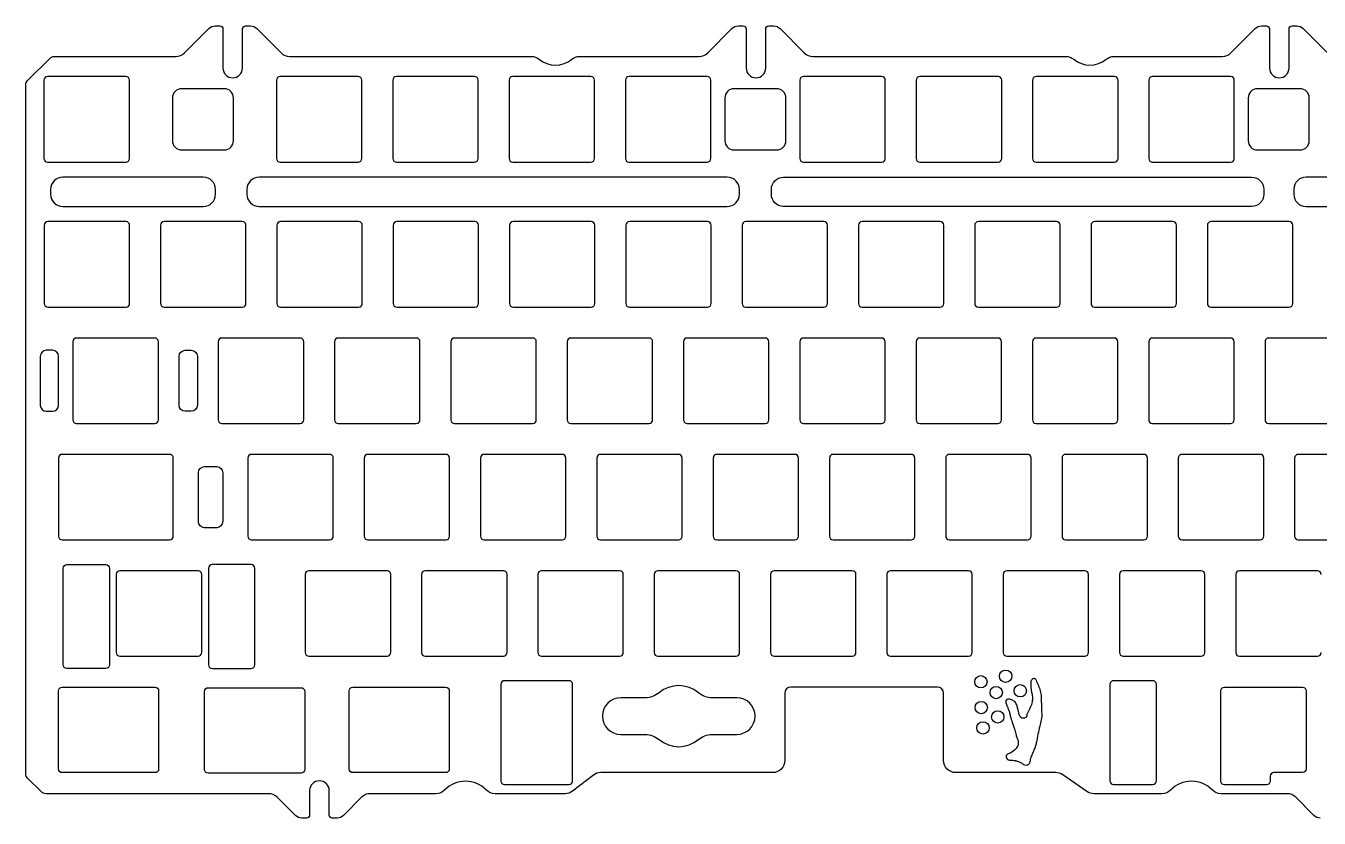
# Model space of a CAD drawing. Extents: x 825 to 1217, y 185 to 491.
# Drawn here: x 825.7 to 1037.5, y 185.4 to 315.1 of the extents above; entities that cross this region are included whole.
import ezdxf

# ---------------------------------------------------------------- set-up
doc = ezdxf.new("R2010")
doc.units = 0
doc.header["$MEASUREMENT"] = 0
doc.layers.get('0').update_dxf_attribs({"linetype": 'CONTINUOUS'})

msp = doc.modelspace()

# ---------------------------------------------------------------- linework, layer by layer
for points in [[(851.69, 310.69), (855.66, 314.66)], [(856.72, 315.1), (856.77, 315.1)], [(856.77, 315.1), (857.5, 315.1)], [(858, 314.6), (858, 308.2)], [(861.2, 308.2), (861.2, 314.6)], [(861.7, 315.1), (862.43, 315.1)], [(862.43, 315.1), (862.48, 315.1)], [(863.54, 314.66), (867.51, 310.69)], [(937.39, 310.69), (941.36, 314.66)], [(942.42, 315.1), (942.47, 315.1)], [(942.47, 315.1), (943.2, 315.1)], [(943.7, 314.6), (943.7, 308.2)], [(946.9, 308.2), (946.9, 314.6)], [(947.4, 315.1), (948.13, 315.1)], [(948.13, 315.1), (948.18, 315.1)], [(949.24, 314.66), (953.21, 310.69)], [(1023.09, 310.69), (1027.06, 314.66)], [(1028.12, 315.1), (1028.9, 315.1)], [(1029.4, 314.6), (1029.4, 308.2)], [(1032.6, 308.2), (1032.6, 314.6)], [(1033.1, 315.1), (1033.88, 315.1)], [(1034.94, 314.66), (1038.91, 310.69)], [(826.01, 306.14), (829.68, 309.81)], [(830.38, 310.1), (850.27, 310.1)], [(868.93, 310.1), (908.51, 310.1)], [(916.41, 310.1), (935.97, 310.1)], [(954.63, 310.1), (996.05, 310.1)], [(1003.95, 310.1), (1021.67, 310.1)], [(825.72, 192.66), (825.72, 305.44)], [(828.69, 306.2), (828.69, 293.4)], [(842.09, 306.8), (829.29, 306.8)], [(842.69, 293.4), (842.69, 306.2)], [(866.76, 306.2), (866.76, 293.4)], [(880.16, 306.8), (867.36, 306.8)], [(880.76, 293.4), (880.76, 306.2)], [(885.81, 306.2), (885.81, 293.4)], [(899.21, 306.8), (886.41, 306.8)], [(899.81, 293.4), (899.81, 306.2)], [(904.86, 306.2), (904.86, 293.4)], [(918.26, 306.8), (905.46, 306.8)], [(918.86, 293.4), (918.86, 306.2)], [(923.91, 306.2), (923.91, 293.4)], [(937.31, 306.8), (924.51, 306.8)], [(937.91, 293.4), (937.91, 306.2)], [(952.48, 306.2), (952.48, 293.4)], [(965.88, 306.8), (953.08, 306.8)], [(966.48, 293.4), (966.48, 306.2)], [(971.53, 306.2), (971.53, 293.4)], [(984.94, 306.8), (972.13, 306.8)], [(985.54, 293.4), (985.54, 306.2)], [(990.59, 306.2), (990.59, 293.4)], [(1003.99, 306.8), (991.19, 306.8)], [(1004.59, 293.4), (1004.59, 306.2)], [(1009.64, 306.2), (1009.64, 293.4)], [(1023.04, 306.8), (1010.24, 306.8)], [(1023.64, 293.4), (1023.64, 306.2)], [(849.72, 303.3), (849.72, 296.3)], [(858.22, 304.8), (851.22, 304.8)], [(859.72, 296.3), (859.72, 303.3)], [(940.2, 303.3), (940.2, 296.3)], [(948.7, 304.8), (941.7, 304.8)], [(950.2, 296.3), (950.2, 303.3)], [(1025.92, 303.3), (1025.92, 296.3)], [(1034.42, 304.8), (1027.42, 304.8)], [(1035.92, 296.3), (1035.92, 303.3)], [(851.22, 294.8), (858.22, 294.8)], [(941.7, 294.8), (948.7, 294.8)], [(1027.42, 294.8), (1034.42, 294.8)], [(829.29, 292.8), (842.09, 292.8)], [(867.36, 292.8), (880.16, 292.8)], [(886.41, 292.8), (899.21, 292.8)], [(905.46, 292.8), (918.26, 292.8)], [(924.51, 292.8), (937.31, 292.8)], [(953.08, 292.8), (965.88, 292.8)], [(972.13, 292.8), (984.94, 292.8)], [(991.19, 292.8), (1003.99, 292.8)], [(1010.24, 292.8), (1023.04, 292.8)], [(854.78, 290.33), (831.78, 290.33)], [(940.58, 290.33), (863.93, 290.33)], [(949.82, 290.33), (1026.47, 290.33)], [(1109.88, 290.33), (1035.38, 290.33)], [(829.78, 288.33), (829.78, 287.53)], [(856.78, 287.53), (856.78, 288.33)], [(861.93, 288.33), (861.93, 287.53)], [(942.58, 287.53), (942.58, 288.33)], [(947.82, 287.53), (947.82, 288.33)], [(1028.47, 288.33), (1028.47, 287.53)], [(1033.38, 288.33), (1033.38, 287.53)], [(831.78, 285.53), (854.78, 285.53)], [(863.93, 285.53), (940.58, 285.53)], [(1026.47, 285.53), (949.82, 285.53)], [(1035.38, 285.53), (1109.88, 285.53)], [(828.72, 282.45), (828.72, 269.65)], [(842.12, 283.05), (829.32, 283.05)], [(842.72, 269.65), (842.72, 282.45)], [(847.77, 282.45), (847.77, 269.65)], [(861.17, 283.05), (848.37, 283.05)], [(861.77, 269.65), (861.77, 282.45)], [(866.82, 282.45), (866.82, 269.65)], [(880.22, 283.05), (867.42, 283.05)], [(880.82, 269.65), (880.82, 282.45)], [(885.87, 282.45), (885.87, 269.65)], [(899.27, 283.05), (886.47, 283.05)], [(899.87, 269.65), (899.87, 282.45)], [(904.92, 282.45), (904.92, 269.65)], [(918.32, 283.05), (905.52, 283.05)], [(918.92, 269.65), (918.92, 282.45)], [(923.97, 282.45), (923.97, 269.65)], [(937.37, 283.05), (924.57, 283.05)], [(937.97, 269.65), (937.97, 282.45)], [(943.02, 282.45), (943.02, 269.65)], [(956.42, 283.05), (943.62, 283.05)], [(957.02, 269.65), (957.02, 282.45)], [(962.07, 282.45), (962.07, 269.65)], [(975.47, 283.05), (962.67, 283.05)], [(976.07, 269.65), (976.07, 282.45)], [(981.12, 282.45), (981.12, 269.65)], [(994.52, 283.05), (981.72, 283.05)], [(995.12, 269.65), (995.12, 282.45)], [(1000.17, 282.45), (1000.17, 269.65)], [(1013.57, 283.05), (1000.77, 283.05)], [(1014.17, 269.65), (1014.17, 282.45)], [(1019.22, 282.45), (1019.22, 269.65)], [(1032.62, 283.05), (1019.82, 283.05)], [(1033.22, 269.65), (1033.22, 282.45)], [(829.32, 269.05), (842.12, 269.05)], [(848.37, 269.05), (861.17, 269.05)], [(867.42, 269.05), (880.22, 269.05)], [(886.47, 269.05), (899.27, 269.05)], [(905.52, 269.05), (918.32, 269.05)], [(924.57, 269.05), (937.37, 269.05)], [(943.62, 269.05), (956.42, 269.05)], [(962.67, 269.05), (975.47, 269.05)], [(981.72, 269.05), (994.52, 269.05)], [(1000.77, 269.05), (1013.57, 269.05)], [(1019.82, 269.05), (1032.62, 269.05)], [(833.42, 263.4), (833.42, 250.6)], [(846.82, 264), (834.02, 264)], [(847.42, 250.6), (847.42, 263.4)], [(857.22, 263.4), (857.22, 250.6)], [(870.62, 264), (857.82, 264)], [(871.22, 250.6), (871.22, 263.4)], [(876.27, 263.4), (876.27, 250.6)], [(889.67, 264), (876.87, 264)], [(890.27, 250.6), (890.27, 263.4)], [(895.32, 263.4), (895.32, 250.6)], [(908.72, 264), (895.92, 264)], [(909.32, 250.6), (909.32, 263.4)], [(914.37, 263.4), (914.37, 250.6)], [(927.77, 264), (914.97, 264)], [(928.37, 250.6), (928.37, 263.4)], [(933.42, 263.4), (933.42, 250.6)], [(946.82, 264), (934.02, 264)], [(947.42, 250.6), (947.42, 263.4)], [(952.47, 263.4), (952.47, 250.6)], [(965.87, 264), (953.07, 264)], [(966.47, 250.6), (966.47, 263.4)], [(971.52, 263.4), (971.52, 250.6)], [(984.92, 264), (972.12, 264)], [(985.52, 250.6), (985.52, 263.4)], [(990.57, 263.4), (990.57, 250.6)], [(1003.97, 264), (991.17, 264)], [(1004.57, 250.6), (1004.57, 263.4)], [(1009.62, 263.4), (1009.62, 250.6)], [(1023.02, 264), (1010.22, 264)], [(1023.62, 250.6), (1023.62, 263.4)], [(1028.67, 263.4), (1028.67, 250.6)], [(1042.07, 264), (1029.27, 264)], [(828.07, 261), (828.07, 253)], [(830.07, 262), (829.07, 262)], [(831.07, 253), (831.07, 261)], [(850.82, 253), (850.82, 261)], [(851.82, 262), (852.82, 262)], [(853.82, 261), (853.82, 253)], [(829.07, 252), (830.07, 252)], [(834.02, 250), (846.82, 250)], [(852.82, 252), (851.82, 252)], [(857.82, 250), (870.62, 250)], [(876.87, 250), (889.67, 250)], [(895.92, 250), (908.72, 250)], [(914.97, 250), (927.77, 250)], [(934.02, 250), (946.82, 250)], [(953.07, 250), (965.87, 250)], [(972.12, 250), (984.92, 250)], [(991.17, 250), (1003.97, 250)], [(1010.22, 250), (1023.02, 250)], [(1029.27, 250), (1042.07, 250)], [(831.07, 244.35), (831.07, 231.55)], [(849.27, 244.95), (831.67, 244.95)], [(849.87, 231.55), (849.87, 244.35)], [(862.07, 244.35), (862.07, 231.55)], [(875.47, 244.95), (862.67, 244.95)], [(876.07, 231.55), (876.07, 244.35)], [(881.12, 244.35), (881.12, 231.55)], [(894.52, 244.95), (881.72, 244.95)], [(895.12, 231.55), (895.12, 244.35)], [(900.17, 244.35), (900.17, 231.55)], [(913.57, 244.95), (900.77, 244.95)], [(914.17, 231.55), (914.17, 244.35)], [(919.22, 244.35), (919.22, 231.55)], [(932.62, 244.95), (919.82, 244.95)], [(933.22, 231.55), (933.22, 244.35)], [(938.27, 244.35), (938.27, 231.55)], [(951.67, 244.95), (938.87, 244.95)], [(952.27, 231.55), (952.27, 244.35)], [(957.32, 244.35), (957.32, 231.55)], [(970.72, 244.95), (957.92, 244.95)], [(971.32, 231.55), (971.32, 244.35)], [(976.37, 244.35), (976.37, 231.55)], [(989.77, 244.95), (976.97, 244.95)], [(990.37, 231.55), (990.37, 244.35)], [(995.42, 244.35), (995.42, 231.55)], [(1008.82, 244.95), (996.02, 244.95)], [(1009.42, 231.55), (1009.42, 244.35)], [(1014.47, 244.35), (1014.47, 231.55)], [(1027.87, 244.95), (1015.07, 244.95)], [(1028.47, 231.55), (1028.47, 244.35)], [(1033.52, 244.35), (1033.52, 231.55)], [(1046.92, 244.95), (1034.12, 244.95)], [(853.97, 233.95), (853.97, 241.95)], [(854.97, 242.95), (856.97, 242.95)], [(857.97, 241.95), (857.97, 233.95)], [(831.67, 230.95), (849.27, 230.95)], [(856.97, 232.95), (854.97, 232.95)], [(862.67, 230.95), (875.47, 230.95)], [(881.72, 230.95), (894.52, 230.95)], [(900.77, 230.95), (913.57, 230.95)], [(919.82, 230.95), (932.62, 230.95)], [(938.87, 230.95), (951.67, 230.95)], [(957.92, 230.95), (970.72, 230.95)], [(976.97, 230.95), (989.77, 230.95)], [(996.02, 230.95), (1008.82, 230.95)], [(1015.07, 230.95), (1027.87, 230.95)], [(1034.12, 230.95), (1046.92, 230.95)], [(832.42, 226.9), (838.82, 226.9)], [(862.62, 226.9), (856.22, 226.9)], [(831.82, 210.5), (831.82, 226.3)], [(839.42, 226.3), (839.42, 210.5)], [(840.52, 225.3), (840.52, 212.5)], [(853.92, 225.9), (841.12, 225.9)], [(854.52, 212.5), (854.52, 225.3)], [(855.62, 226.3), (855.62, 210.5)], [(863.22, 210.5), (863.22, 226.3)], [(871.47, 225.3), (871.47, 212.5)], [(884.87, 225.9), (872.07, 225.9)], [(885.47, 212.5), (885.47, 225.3)], [(890.52, 225.3), (890.52, 212.5)], [(903.92, 225.9), (891.12, 225.9)], [(904.52, 212.5), (904.52, 225.3)], [(909.57, 225.3), (909.57, 212.5)], [(922.97, 225.9), (910.17, 225.9)], [(923.57, 212.5), (923.57, 225.3)], [(928.62, 225.3), (928.62, 212.5)], [(942.02, 225.9), (929.22, 225.9)], [(942.62, 212.5), (942.62, 225.3)], [(947.67, 225.3), (947.67, 212.5)], [(961.07, 225.9), (948.27, 225.9)], [(961.67, 212.5), (961.67, 225.3)], [(966.72, 225.3), (966.72, 212.5)], [(980.12, 225.9), (967.32, 225.9)], [(980.72, 212.5), (980.72, 225.3)], [(985.77, 225.3), (985.77, 212.5)], [(999.17, 225.9), (986.37, 225.9)], [(999.77, 212.5), (999.77, 225.3)], [(1004.82, 225.3), (1004.82, 212.5)], [(1018.22, 225.9), (1005.42, 225.9)], [(1018.82, 212.5), (1018.82, 225.3)], [(1023.87, 225.3), (1023.87, 212.5)], [(1037.27, 225.9), (1024.47, 225.9)], [(841.12, 211.9), (853.92, 211.9)], [(872.07, 211.9), (884.87, 211.9)], [(891.12, 211.9), (903.92, 211.9)], [(910.17, 211.9), (922.97, 211.9)], [(929.22, 211.9), (942.02, 211.9)], [(948.27, 211.9), (961.07, 211.9)], [(967.32, 211.9), (980.12, 211.9)], [(986.37, 211.9), (999.17, 211.9)], [(1005.42, 211.9), (1018.22, 211.9)], [(1024.47, 211.9), (1037.27, 211.9)], [(838.82, 209.9), (832.42, 209.9)], [(856.22, 209.9), (862.62, 209.9)], [(914.67, 207.9), (904.12, 207.9)], [(1010.27, 207.9), (1003.87, 207.9)], [(831.07, 193.45), (831.07, 206.25)], [(831.67, 206.85), (846.87, 206.85)], [(847.47, 206.25), (847.47, 193.45)], [(854.99, 193.35), (854.99, 206.15)], [(855.59, 206.75), (870.79, 206.75)], [(871.39, 206.15), (871.39, 193.35)], [(878.67, 193.45), (878.67, 206.25)], [(879.27, 206.85), (894.47, 206.85)], [(895.07, 206.25), (895.07, 193.45)], [(903.52, 207.3), (903.52, 191.5)], [(915.27, 191.5), (915.27, 207.3)], [(950.02, 205.85), (950.02, 194.85)], [(975.02, 206.85), (951.02, 206.85)], [(976.02, 194.85), (976.02, 205.85)], [(1003.27, 207.3), (1003.27, 191.5)], [(1010.87, 191.5), (1010.87, 207.3)], [(1021.42, 191.45), (1021.42, 206.25)], [(1022.02, 206.85), (1034.82, 206.85)], [(1035.42, 206.25), (1035.42, 193.45)], [(927.17, 205.1), (923.15, 205.1)], [(942.15, 205.1), (938.12, 205.1)], [(923.15, 199.1), (927.17, 199.1)], [(938.12, 199.1), (942.15, 199.1)], [(846.87, 192.85), (831.67, 192.85)], [(870.79, 192.75), (855.59, 192.75)], [(894.47, 192.85), (879.27, 192.85)], [(948.02, 192.85), (919.9, 192.85)], [(994.4, 192.85), (978.02, 192.85)], [(1034.82, 192.85), (1030.12, 192.85)], [(828.28, 189.69), (826.01, 191.96)], [(904.12, 190.9), (914.67, 190.9)], [(918.68, 192.44), (915.26, 189.81)], [(999.51, 189.75), (995.53, 192.5)], [(1003.87, 190.9), (1010.27, 190.9)], [(1028.92, 190.85), (1022.02, 190.85)], [(1029.52, 192.25), (1029.52, 191.45)], [(865.47, 189.4), (828.98, 189.4)], [(869.86, 185.84), (866.89, 188.81)], [(872.2, 189.9), (872.2, 185.9)], [(875.4, 185.9), (875.4, 189.9)], [(880.71, 188.81), (877.74, 185.84)], [(892.89, 189.4), (882.13, 189.4)], [(914.04, 189.4), (902.56, 189.4)], [(1011.79, 189.4), (1000.64, 189.4)], [(1032.27, 189.4), (1021.46, 189.4)], [(1036.66, 185.84), (1033.69, 188.81)], [(871.7, 185.4), (870.92, 185.4)], [(876.68, 185.4), (875.9, 185.4)]]:
    msp.add_lwpolyline(points)
for points in [[(855.66, 314.66, -0.198932), (856.72, 315.1)], [(857.5, 315.1, -0.414246), (858, 314.6)], [(861.2, 314.6, -0.414246), (861.7, 315.1)], [(862.48, 315.1, -0.198901), (863.54, 314.66)], [(941.36, 314.66, -0.198932), (942.42, 315.1)], [(943.2, 315.1, -0.414246), (943.7, 314.6)], [(946.9, 314.6, -0.414246), (947.4, 315.1)], [(948.18, 315.1, -0.198932), (949.24, 314.66)], [(1027.06, 314.66, -0.198932), (1028.12, 315.1)], [(1028.9, 315.1, -0.414124), (1029.4, 314.6)], [(1032.6, 314.6, -0.414124), (1033.1, 315.1)], [(1033.88, 315.1, -0.198932), (1034.94, 314.66)], [(829.68, 309.81, -0.198942), (830.38, 310.1)], [(850.27, 310.1, 0.198859), (851.69, 310.69)], [(867.51, 310.69, 0.198896), (868.93, 310.1)], [(908.51, 310.1, -0.174793), (909.79, 309.64)], [(909.79, 309.64, 0.360665), (915.14, 309.64)], [(915.14, 309.64, -0.174785), (916.41, 310.1)], [(935.97, 310.1, 0.198897), (937.39, 310.69)], [(953.21, 310.69, 0.198897), (954.63, 310.1)], [(996.05, 310.1, -0.174786), (997.33, 309.64)], [(997.33, 309.64, 0.360661), (1002.67, 309.64)], [(1002.67, 309.64, -0.174785), (1003.95, 310.1)], [(1021.67, 310.1, 0.198897), (1023.09, 310.69)], [(858, 308.2, 1), (861.2, 308.2)], [(943.7, 308.2, 1), (946.9, 308.2)], [(1029.4, 308.2, 1), (1032.6, 308.2)], [(825.72, 305.44, -0.199028), (826.01, 306.14)], [(829.29, 306.8, 0.414181), (828.69, 306.2)], [(842.69, 306.2, 0.414242), (842.09, 306.8)], [(867.36, 306.8, 0.414181), (866.76, 306.2)], [(880.76, 306.2, 0.414242), (880.16, 306.8)], [(886.41, 306.8, 0.41416), (885.81, 306.2)], [(899.81, 306.2, 0.414242), (899.21, 306.8)], [(905.46, 306.8, 0.414058), (904.86, 306.2)], [(918.86, 306.2, 0.414242), (918.26, 306.8)], [(924.51, 306.8, 0.41416), (923.91, 306.2)], [(937.91, 306.2, 0.414242), (937.31, 306.8)], [(953.08, 306.8, 0.414058), (952.48, 306.2)], [(966.48, 306.2, 0.414242), (965.88, 306.8)], [(972.13, 306.8, 0.41416), (971.53, 306.2)], [(985.54, 306.2, 0.4142), (984.94, 306.8)], [(991.19, 306.8, 0.414058), (990.59, 306.2)], [(1004.59, 306.2, 0.414242), (1003.99, 306.8)], [(1010.24, 306.8, 0.41416), (1009.64, 306.2)], [(1023.64, 306.2, 0.414242), (1023.04, 306.8)], [(851.22, 304.8, 0.414225), (849.72, 303.3)], [(859.72, 303.3, 0.414225), (858.22, 304.8)], [(941.7, 304.8, 0.414225), (940.2, 303.3)], [(950.2, 303.3, 0.414225), (948.7, 304.8)], [(1027.42, 304.8, 0.414225), (1025.92, 303.3)], [(1035.92, 303.3, 0.414225), (1034.42, 304.8)], [(849.72, 296.3, 0.414225), (851.22, 294.8)], [(858.22, 294.8, 0.414225), (859.72, 296.3)], [(940.2, 296.3, 0.414225), (941.7, 294.8)], [(948.7, 294.8, 0.414225), (950.2, 296.3)], [(1025.92, 296.3, 0.414225), (1027.42, 294.8)], [(1034.42, 294.8, 0.414225), (1035.92, 296.3)], [(828.69, 293.4, 0.414242), (829.29, 292.8)], [(842.09, 292.8, 0.414242), (842.69, 293.4)], [(866.76, 293.4, 0.414242), (867.36, 292.8)], [(880.16, 292.8, 0.414242), (880.76, 293.4)], [(885.81, 293.4, 0.414323), (886.41, 292.8)], [(899.21, 292.8, 0.414242), (899.81, 293.4)], [(904.86, 293.4, 0.4142), (905.46, 292.8)], [(918.26, 292.8, 0.414242), (918.86, 293.4)], [(923.91, 293.4, 0.414323), (924.51, 292.8)], [(937.31, 292.8, 0.414242), (937.91, 293.4)], [(952.48, 293.4, 0.4142), (953.08, 292.8)], [(965.88, 292.8, 0.414242), (966.48, 293.4)], [(971.53, 293.4, 0.414323), (972.13, 292.8)], [(984.94, 292.8, 0.4142), (985.54, 293.4)], [(990.59, 293.4, 0.4142), (991.19, 292.8)], [(1003.99, 292.8, 0.414242), (1004.59, 293.4)], [(1009.64, 293.4, 0.414323), (1010.24, 292.8)], [(1023.04, 292.8, 0.414242), (1023.64, 293.4)], [(831.78, 290.33, 0.4142), (829.78, 288.33)], [(856.78, 288.33, 0.4142), (854.78, 290.33)], [(863.93, 290.33, 0.4142), (861.93, 288.33)], [(942.58, 288.33, 0.4142), (940.58, 290.33)], [(947.82, 288.33, -0.4142), (949.82, 290.33)], [(1026.47, 290.33, -0.4142), (1028.47, 288.33)], [(1035.38, 290.33, 0.4142), (1033.38, 288.33)], [(829.78, 287.53, 0.4142), (831.78, 285.53)], [(854.78, 285.53, 0.4142), (856.78, 287.53)], [(861.93, 287.53, 0.4142), (863.93, 285.53)], [(940.58, 285.53, 0.414209), (942.58, 287.53)], [(949.82, 285.53, -0.414212), (947.82, 287.53)], [(1028.47, 287.53, -0.4142), (1026.47, 285.53)], [(1033.38, 287.53, 0.4142), (1035.38, 285.53)], [(829.32, 283.05, 0.414181), (828.72, 282.45)], [(842.72, 282.45, 0.414242), (842.12, 283.05)], [(848.37, 283.05, 0.414181), (847.77, 282.45)], [(861.77, 282.45, 0.414242), (861.17, 283.05)], [(867.42, 283.05, 0.414181), (866.82, 282.45)], [(880.82, 282.45, 0.414242), (880.22, 283.05)], [(886.47, 283.05, 0.41416), (885.87, 282.45)], [(899.87, 282.45, 0.414242), (899.27, 283.05)], [(905.52, 283.05, 0.414058), (904.92, 282.45)], [(918.92, 282.45, 0.414242), (918.32, 283.05)], [(924.57, 283.05, 0.41416), (923.97, 282.45)], [(937.97, 282.45, 0.414242), (937.37, 283.05)], [(943.62, 283.05, 0.414058), (943.02, 282.45)], [(957.02, 282.45, 0.414242), (956.42, 283.05)], [(962.67, 283.05, 0.41416), (962.07, 282.45)], [(976.07, 282.45, 0.414242), (975.47, 283.05)], [(981.72, 283.05, 0.414181), (981.12, 282.45)], [(995.12, 282.45, 0.414242), (994.52, 283.05)], [(1000.77, 283.05, 0.414058), (1000.17, 282.45)], [(1014.17, 282.45, 0.414242), (1013.57, 283.05)], [(1019.82, 283.05, 0.41416), (1019.22, 282.45)], [(1033.22, 282.45, 0.414242), (1032.62, 283.05)], [(828.72, 269.65, 0.414242), (829.32, 269.05)], [(842.12, 269.05, 0.414242), (842.72, 269.65)], [(847.77, 269.65, 0.414242), (848.37, 269.05)], [(861.17, 269.05, 0.414242), (861.77, 269.65)], [(866.82, 269.65, 0.414242), (867.42, 269.05)], [(880.22, 269.05, 0.414242), (880.82, 269.65)], [(885.87, 269.65, 0.414323), (886.47, 269.05)], [(899.27, 269.05, 0.414242), (899.87, 269.65)], [(904.92, 269.65, 0.4142), (905.52, 269.05)], [(918.32, 269.05, 0.414242), (918.92, 269.65)], [(923.97, 269.65, 0.414323), (924.57, 269.05)], [(937.37, 269.05, 0.414242), (937.97, 269.65)], [(943.02, 269.65, 0.4142), (943.62, 269.05)], [(956.42, 269.05, 0.414242), (957.02, 269.65)], [(962.07, 269.65, 0.414323), (962.67, 269.05)], [(975.47, 269.05, 0.414242), (976.07, 269.65)], [(981.12, 269.65, 0.414242), (981.72, 269.05)], [(994.52, 269.05, 0.414242), (995.12, 269.65)], [(1000.17, 269.65, 0.4142), (1000.77, 269.05)], [(1013.57, 269.05, 0.414242), (1014.17, 269.65)], [(1019.22, 269.65, 0.414323), (1019.82, 269.05)], [(1032.62, 269.05, 0.414242), (1033.22, 269.65)], [(834.02, 264, 0.414181), (833.42, 263.4)], [(847.42, 263.4, 0.4142), (846.82, 264)], [(857.82, 264, 0.414181), (857.22, 263.4)], [(871.22, 263.4, 0.414242), (870.62, 264)], [(876.87, 264, 0.414181), (876.27, 263.4)], [(890.27, 263.4, 0.414242), (889.67, 264)], [(895.92, 264, 0.414058), (895.32, 263.4)], [(909.32, 263.4, 0.414242), (908.72, 264)], [(914.97, 264, 0.41416), (914.37, 263.4)], [(928.37, 263.4, 0.414242), (927.77, 264)], [(934.02, 264, 0.414058), (933.42, 263.4)], [(947.42, 263.4, 0.414242), (946.82, 264)], [(953.07, 264, 0.41416), (952.47, 263.4)], [(966.47, 263.4, 0.414242), (965.87, 264)], [(972.12, 264, 0.414058), (971.52, 263.4)], [(985.52, 263.4, 0.414323), (984.92, 264)], [(991.17, 264, 0.414058), (990.57, 263.4)], [(1004.57, 263.4, 0.414242), (1003.97, 264)], [(1010.22, 264, 0.41416), (1009.62, 263.4)], [(1023.62, 263.4, 0.414242), (1023.02, 264)], [(1029.27, 264, 0.414181), (1028.67, 263.4)], [(829.07, 262, 0.414185), (828.07, 261)], [(831.07, 261, 0.414185), (830.07, 262)], [(850.82, 261, -0.414185), (851.82, 262)], [(852.82, 262, -0.414185), (853.82, 261)], [(828.07, 253, 0.4142), (829.07, 252)], [(830.07, 252, 0.4142), (831.07, 253)], [(851.82, 252, -0.4142), (850.82, 253)], [(853.82, 253, -0.4142), (852.82, 252)], [(833.42, 250.6, 0.414217), (834.02, 250)], [(846.82, 250, 0.4142), (847.42, 250.6)], [(857.22, 250.6, 0.414217), (857.82, 250)], [(870.62, 250, 0.414217), (871.22, 250.6)], [(876.27, 250.6, 0.414217), (876.87, 250)], [(889.67, 250, 0.414217), (890.27, 250.6)], [(895.32, 250.6, 0.4142), (895.92, 250)], [(908.72, 250, 0.414217), (909.32, 250.6)], [(914.37, 250.6, 0.414348), (914.97, 250)], [(927.77, 250, 0.414217), (928.37, 250.6)], [(933.42, 250.6, 0.4142), (934.02, 250)], [(946.82, 250, 0.414217), (947.42, 250.6)], [(952.47, 250.6, 0.414348), (953.07, 250)], [(965.87, 250, 0.414217), (966.47, 250.6)], [(971.52, 250.6, 0.4142), (972.12, 250)], [(984.92, 250, 0.414302), (985.52, 250.6)], [(990.57, 250.6, 0.4142), (991.17, 250)], [(1003.97, 250, 0.414217), (1004.57, 250.6)], [(1009.62, 250.6, 0.414348), (1010.22, 250)], [(1023.02, 250, 0.414217), (1023.62, 250.6)], [(1028.67, 250.6, 0.414013), (1029.27, 250)], [(831.67, 244.95, 0.414232), (831.07, 244.35)], [(849.87, 244.35, 0.414217), (849.27, 244.95)], [(862.67, 244.95, 0.414232), (862.07, 244.35)], [(876.07, 244.35, 0.414217), (875.47, 244.95)], [(881.72, 244.95, 0.414232), (881.12, 244.35)], [(895.12, 244.35, 0.414217), (894.52, 244.95)], [(900.77, 244.95, 0.41421), (900.17, 244.35)], [(914.17, 244.35, 0.414217), (913.57, 244.95)], [(919.82, 244.95, 0.414109), (919.22, 244.35)], [(933.22, 244.35, 0.414217), (932.62, 244.95)], [(938.87, 244.95, 0.41421), (938.27, 244.35)], [(952.27, 244.35, 0.414217), (951.67, 244.95)], [(957.92, 244.95, 0.414109), (957.32, 244.35)], [(971.32, 244.35, 0.414217), (970.72, 244.95)], [(976.97, 244.95, 0.41421), (976.37, 244.35)], [(990.37, 244.35, 0.414217), (989.77, 244.95)], [(996.02, 244.95, 0.41421), (995.42, 244.35)], [(1009.42, 244.35, 0.414217), (1008.82, 244.95)], [(1015.07, 244.95, 0.414109), (1014.47, 244.35)], [(1028.47, 244.35, 0.414251), (1027.87, 244.95)], [(1034.12, 244.95, 0.414435), (1033.52, 244.35)], [(853.97, 241.95, -0.4142), (854.97, 242.95)], [(856.97, 242.95, -0.4142), (857.97, 241.95)], [(854.97, 232.95, -0.414251), (853.97, 233.95)], [(857.97, 233.95, -0.4142), (856.97, 232.95)], [(831.07, 231.55, 0.414217), (831.67, 230.95)], [(849.27, 230.95, 0.414217), (849.87, 231.55)], [(862.07, 231.55, 0.414217), (862.67, 230.95)], [(875.47, 230.95, 0.414217), (876.07, 231.55)], [(881.12, 231.55, 0.414217), (881.72, 230.95)], [(894.52, 230.95, 0.414217), (895.12, 231.55)], [(900.17, 231.55, 0.414348), (900.77, 230.95)], [(913.57, 230.95, 0.414217), (914.17, 231.55)], [(919.22, 231.55, 0.4142), (919.82, 230.95)], [(932.62, 230.95, 0.414217), (933.22, 231.55)], [(938.27, 231.55, 0.414348), (938.87, 230.95)], [(951.67, 230.95, 0.414217), (952.27, 231.55)], [(957.32, 231.55, 0.4142), (957.92, 230.95)], [(970.72, 230.95, 0.414217), (971.32, 231.55)], [(976.37, 231.55, 0.414348), (976.97, 230.95)], [(989.77, 230.95, 0.414217), (990.37, 231.55)], [(995.42, 231.55, 0.414348), (996.02, 230.95)], [(1008.82, 230.95, 0.414217), (1009.42, 231.55)], [(1014.47, 231.55, 0.4142), (1015.07, 230.95)], [(1027.87, 230.95, 0.414189), (1028.47, 231.55)], [(1033.52, 231.55, 0.414217), (1034.12, 230.95)], [(831.82, 226.3, -0.414217), (832.42, 226.9)], [(838.82, 226.9, -0.414217), (839.42, 226.3)], [(856.22, 226.9, 0.414232), (855.62, 226.3)], [(863.22, 226.3, 0.414217), (862.62, 226.9)], [(841.12, 225.9, 0.414232), (840.52, 225.3)], [(854.52, 225.3, 0.414348), (853.92, 225.9)], [(872.07, 225.9, 0.414232), (871.47, 225.3)], [(885.47, 225.3, 0.414217), (884.87, 225.9)], [(891.12, 225.9, 0.414109), (890.52, 225.3)], [(904.52, 225.3, 0.414217), (903.92, 225.9)], [(910.17, 225.9, 0.41421), (909.57, 225.3)], [(923.57, 225.3, 0.414217), (922.97, 225.9)], [(929.22, 225.9, 0.414109), (928.62, 225.3)], [(942.62, 225.3, 0.414217), (942.02, 225.9)], [(948.27, 225.9, 0.41421), (947.67, 225.3)], [(961.67, 225.3, 0.414217), (961.07, 225.9)], [(967.32, 225.9, 0.414109), (966.72, 225.3)], [(980.72, 225.3, 0.414348), (980.12, 225.9)], [(986.37, 225.9, 0.414232), (985.77, 225.3)], [(999.77, 225.3, 0.414217), (999.17, 225.9)], [(1005.42, 225.9, 0.41421), (1004.82, 225.3)], [(1018.82, 225.3, 0.414217), (1018.22, 225.9)], [(1024.47, 225.9, 0.41421), (1023.87, 225.3)], [(1037.87, 225.3, 0.414251), (1037.27, 225.9)], [(840.52, 212.5, 0.414217), (841.12, 211.9)], [(853.92, 211.9, 0.414302), (854.52, 212.5)], [(871.47, 212.5, 0.414217), (872.07, 211.9)], [(884.87, 211.9, 0.414217), (885.47, 212.5)], [(890.52, 212.5, 0.4142), (891.12, 211.9)], [(903.92, 211.9, 0.414217), (904.52, 212.5)], [(909.57, 212.5, 0.414348), (910.17, 211.9)], [(922.97, 211.9, 0.414217), (923.57, 212.5)], [(928.62, 212.5, 0.4142), (929.22, 211.9)], [(942.02, 211.9, 0.414217), (942.62, 212.5)], [(947.67, 212.5, 0.414348), (948.27, 211.9)], [(961.07, 211.9, 0.414217), (961.67, 212.5)], [(966.72, 212.5, 0.4142), (967.32, 211.9)], [(980.12, 211.9, 0.414302), (980.72, 212.5)], [(985.77, 212.5, 0.414217), (986.37, 211.9)], [(999.17, 211.9, 0.414217), (999.77, 212.5)], [(1004.82, 212.5, 0.414348), (1005.42, 211.9)], [(1018.22, 211.9, 0.414217), (1018.82, 212.5)], [(1023.87, 212.5, 0.4142), (1024.47, 211.9)], [(1037.27, 211.9, 0.414189), (1037.87, 212.5)], [(832.42, 209.9, -0.414232), (831.82, 210.5)], [(839.42, 210.5, -0.414217), (838.82, 209.9)], [(855.62, 210.5, 0.414217), (856.22, 209.9)], [(862.62, 209.9, 0.414217), (863.22, 210.5)], [(904.12, 207.9, 0.41421), (903.52, 207.3)], [(915.27, 207.3, 0.414217), (914.67, 207.9)], [(986.64, 195.96, 0.033504), (987.69, 196.61, 0.094662), (988.11, 197.05, 0.06304), (988.25, 197.34, 0.117711), (988.3, 197.91, 0.048712), (988.23, 198.17, 0.006862), (988.05, 198.65, -0.02046), (987.94, 198.99, -0.013614), (987.84, 199.38, 0.002449), (987.74, 199.78, 0.024027), (987.55, 200.41, 0.002376), (987.33, 201.04, -0.010899), (987.17, 201.49, -0.016588), (987.03, 201.99, -0.002648), (986.97, 202.22, 0.002647), (986.92, 202.46, 0.021008), (986.77, 202.97, 0.013839), (986.67, 203.25, 0.003794), (986.58, 203.44, -0.001932), (986.5, 203.64, -0.031111), (986.28, 204.28, -0.007659), (986.26, 204.37, -0.25704), (986.37, 204.79, -0.265764), (986.79, 204.91, -0.073944), (987.37, 204.67, -0.055456), (987.63, 204.47, -0.079443), (987.83, 204.21, -0.02344), (987.93, 203.99, -0.040315), (988.14, 203.31, -0.003173), (988.19, 203.08, 0.004775), (988.24, 202.85, 0.02855), (988.37, 202.38, 0.043787), (988.49, 202.12, 0.237254), (988.95, 201.81, 0.021117), (989.08, 201.8, 0.046048), (989.31, 201.81, 0.157349), (989.56, 201.93, 0.1735), (989.7, 202.22, -0.065711), (989.8, 202.63, -0.027786), (989.91, 202.88, -0.009633), (990.02, 203.08, 0.000657), (990.13, 203.28, 0.032075), (990.39, 203.81, 0.054666), (990.61, 204.63, 0.079949), (990.6, 205.47, 0.014993), (990.55, 205.74, 0.00155), (990.5, 205.97, -0.008392), (990.44, 206.2, -0.030084), (990.37, 206.71, -0.01492), (990.35, 207.21, -0.041169), (990.39, 207.8, -0.1232), (990.53, 208.12, -0.09026), (990.65, 208.24, -0.117989), (990.81, 208.29, -0.049419), (990.87, 208.29, -0.071886), (990.93, 208.28, -0.130414), (991.04, 208.2, -0.057262), (991.18, 207.96, -0.006821), (991.26, 207.78, 0.001969), (991.45, 207.35, -0.012846), (991.63, 206.91, -0.025353), (991.91, 205.99, -0.047272), (991.98, 205.55, -0.008716), (992.01, 204.96, 0.002696), (992.03, 204.37, 0.001219), (992.06, 203.67, -0.009234), (992.08, 202.97, 0.004083), (992.09, 202.55, 0.008173), (992.1, 202.14, -0.041672), (992.1, 201.96, -0.016426), (992.07, 201.79, -0.012195), (991.97, 201.27, -0.000935), (991.84, 200.76, 0.01327), (991.29, 198.13, -0.002686), (991.25, 197.9, -0.034597), (991.06, 197.22, -0.004076), (990.83, 196.56, -0.023359), (990.68, 196.19, -0.013223), (990.54, 195.91, 0.026457), (990.37, 195.55, 0.040277), (990.25, 195.17, 0.01439), (990.18, 194.79, -0.042062), (990.08, 194.41, -0.111906), (989.93, 194.16, -0.213195), (989.56, 194.02, -0.136514), (989.16, 194.15, -0.002823), (988.93, 194.3, 0.046629), (988.44, 194.58, 0.055535), (987.9, 194.74, 0.001279), (987.81, 194.76, 0.042548), (986.89, 194.86, -0.04643), (986.77, 194.87, -0.115917), (986.56, 194.97, -0.10261), (986.42, 195.14, -0.112885), (986.32, 195.5, -0.090439), (986.35, 195.69, -0.158479), (986.46, 195.85, -0.01471), (986.55, 195.91, -0.018344), (986.64, 195.96)], [(1003.87, 207.9, 0.414232), (1003.27, 207.3)], [(1010.87, 207.3, 0.414348), (1010.27, 207.9)], [(831.07, 206.25, -0.414217), (831.67, 206.85)], [(846.87, 206.85, -0.414217), (847.47, 206.25)], [(854.99, 206.15, -0.414217), (855.59, 206.75)], [(870.79, 206.75, -0.414217), (871.39, 206.15)], [(878.67, 206.25, -0.414217), (879.27, 206.85)], [(894.47, 206.85, -0.414217), (895.07, 206.25)], [(929.42, 205.92, -0.176858), (927.17, 205.1)], [(935.87, 205.92, 0.365142), (929.42, 205.92)], [(938.12, 205.1, -0.176854), (935.87, 205.92)], [(951.02, 206.85, 0.412708), (950.02, 205.85)], [(976.02, 205.85, 0.412827), (975.02, 206.85)], [(1021.42, 206.25, -0.414217), (1022.02, 206.85)], [(1034.82, 206.85, -0.414217), (1035.42, 206.25)], [(923.15, 205.1, 1), (923.15, 199.1)], [(942.15, 199.1, 1), (942.15, 205.1)], [(927.17, 199.1, -0.176871), (929.42, 198.27)], [(929.42, 198.27, 0.365143), (935.87, 198.27)], [(935.87, 198.27, -0.176862), (938.12, 199.1)], [(831.67, 192.85, -0.414232), (831.07, 193.45)], [(847.47, 193.45, -0.414246), (846.87, 192.85)], [(855.59, 192.75, -0.414232), (854.99, 193.35)], [(871.39, 193.35, -0.414217), (870.79, 192.75)], [(879.27, 192.85, -0.414232), (878.67, 193.45)], [(895.07, 193.45, -0.414217), (894.47, 192.85)], [(919.9, 192.85, 0.165019), (918.68, 192.44)], [(950.02, 194.85, -0.4142), (948.02, 192.85)], [(978.02, 192.85, -0.4142), (976.02, 194.85)], [(995.53, 192.5, 0.152147), (994.4, 192.85)], [(1030.12, 192.85, 0.414232), (1029.52, 192.25)], [(1035.42, 193.45, -0.414013), (1034.82, 192.85)], [(826.01, 191.96, -0.198999), (825.72, 192.66)], [(875.4, 189.9, 1), (872.2, 189.9)], [(901.14, 190, 0.418634), (894.31, 190)], [(903.52, 191.5, 0.414348), (904.12, 190.9)], [(914.67, 190.9, 0.414217), (915.27, 191.5)], [(1003.27, 191.5, 0.414217), (1003.87, 190.9)], [(1010.27, 190.9, 0.414302), (1010.87, 191.5)], [(1020.04, 190, 0.418639), (1013.21, 190)], [(1022.02, 190.85, -0.414232), (1021.42, 191.45)], [(1029.52, 191.45, -0.414013), (1028.92, 190.85)], [(828.98, 189.4, -0.19892), (828.28, 189.69)], [(866.89, 188.81, 0.198915), (865.47, 189.4)], [(882.13, 189.4, 0.198934), (880.71, 188.81)], [(894.31, 190, -0.200851), (892.89, 189.4)], [(902.56, 189.4, -0.20088), (901.14, 190)], [(915.26, 189.81, -0.165011), (914.04, 189.4)], [(1000.64, 189.4, -0.152172), (999.51, 189.75)], [(1013.21, 190, -0.20087), (1011.79, 189.4)], [(1021.46, 189.4, -0.200889), (1020.04, 190)], [(1033.69, 188.81, 0.198904), (1032.27, 189.4)], [(870.92, 185.4, -0.198906), (869.86, 185.84)], [(872.2, 185.9, -0.414246), (871.7, 185.4)], [(875.9, 185.4, -0.414246), (875.4, 185.9)], [(877.74, 185.84, -0.198931), (876.68, 185.4)], [(1037.72, 185.4, -0.198826), (1036.66, 185.84)]]:
    msp.add_lwpolyline(points, format="xyb")
for centre in [(982.13, 207.72), (986.19, 208.63), (984.65, 205.95), (988.59, 206.24), (982.2, 203.5), (984.89, 201.96), (982.48, 200.17)]:
    msp.add_circle(centre, 1.01)

doc.saveas('drawing.dxf')
